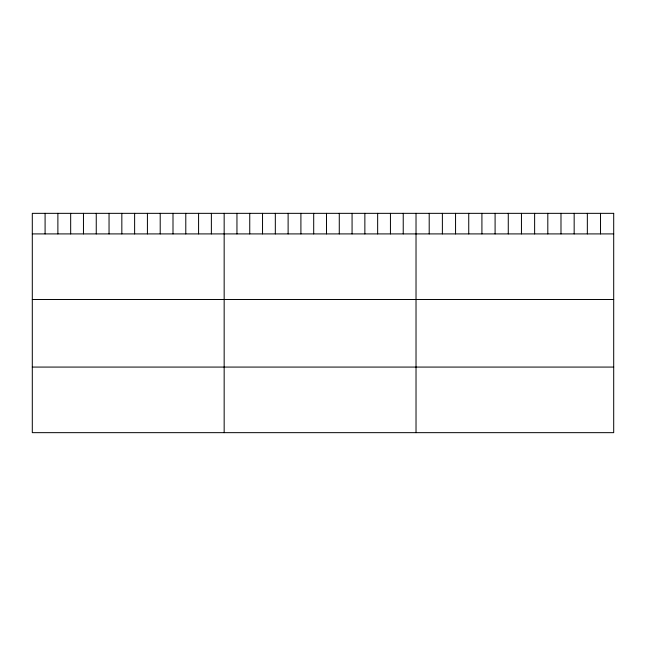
<?xml version="1.0" encoding="UTF-8"?>
<svg xmlns="http://www.w3.org/2000/svg" width="646" height="646" viewBox="0 0 646 646"><rect width="100%" height="100%" fill="white"/><g stroke="black" fill="none" stroke-linecap="round" stroke-linejoin="round"><path stroke-width="0.97" d="M32.3 233.909L613.7 233.909M32.3 299.494L613.7 299.494M32.3 367.073L613.7 367.073M600.522 213.341L600.522 233.909M587.343 213.341L587.343 233.909M574.165 213.341L574.165 233.909M560.986 213.341L560.986 233.909M547.808 213.341L547.808 233.909M534.63 213.341L534.63 233.909M521.451 213.341L521.451 233.909M508.273 213.341L508.273 233.909M495.094 213.341L495.094 233.909M481.916 213.341L481.916 233.909M468.738 213.341L468.738 233.909M455.559 213.341L455.559 233.909M442.381 213.341L442.381 233.909M429.202 213.341L429.202 233.909M416.024 213.341L416.024 432.658M403.233 213.341L403.233 233.909M390.442 213.341L390.442 233.909M377.652 213.341L377.652 233.909M364.861 213.341L364.861 233.909M352.07 213.341L352.07 233.909M339.279 213.341L339.279 233.909M326.488 213.341L326.488 233.909M313.698 213.341L313.698 233.909M300.907 213.341L300.907 233.909M288.116 213.341L288.116 233.909M275.325 213.341L275.325 233.909M262.534 213.341L262.534 233.909M249.744 213.341L249.744 233.909M236.953 213.341L236.953 233.909M224.162 213.341L224.162 432.658M211.371 213.341L211.371 233.909M198.58 213.341L198.58 233.909M185.79 213.341L185.79 233.909M172.999 213.341L172.999 233.909M160.208 213.341L160.208 233.909M147.417 213.341L147.417 233.909M134.626 213.341L134.626 233.909M121.836 213.341L121.836 233.909M109.045 213.341L109.045 233.909M96.254 213.341L96.254 233.909M83.463 213.341L83.463 233.909M70.672 213.341L70.672 233.909M57.882 213.341L57.882 233.909M45.091 213.341L45.091 233.909M613.7 213.341L32.3 213.341L32.3 432.658L613.7 432.658L613.7 213.341"/></g></svg>
